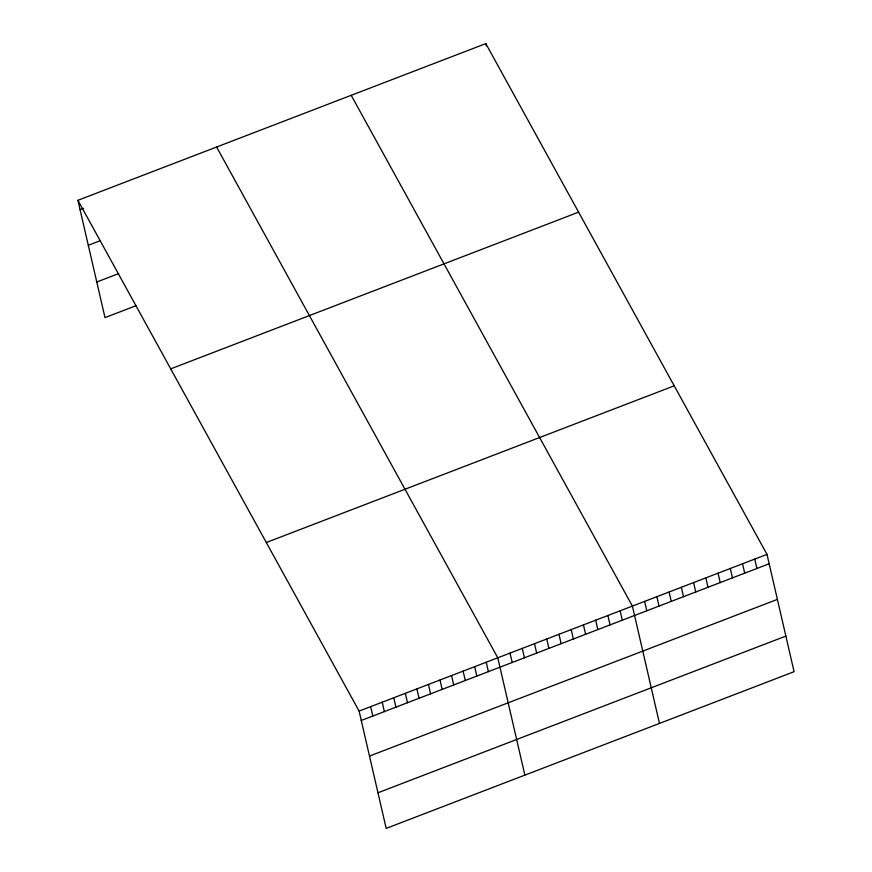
<?xml version="1.0" encoding="UTF-8"?>
<svg xmlns="http://www.w3.org/2000/svg" width="872" height="872" viewBox="0 0 872 872"><rect width="100%" height="100%" fill="white"/><g stroke="black" fill="none" stroke-linecap="round" stroke-linejoin="round"><path stroke-width="1.31" d="M77.913 200.298L485.813 43.6L767 554.385L794.087 671.702L386.187 828.4L359.101 711.083L77.913 200.298L105 317.615L136.206 305.625M80.082 209.683L83.549 208.354M88.301 245.305L99.866 240.857M96.781 281.994L118.734 273.557M170.705 368.856L578.605 212.158M266.309 542.526L674.209 385.827M359.101 711.083L767 554.385M361.27 720.468L769.169 563.77M369.488 756.089L777.388 599.391M377.958 792.779L785.857 636.08M351.209 95.31L632.396 606.095L659.472 723.411M216.605 147.019L497.781 657.804L524.868 775.121M754.76 559.094L756.929 568.479M742.53 563.792L744.699 573.177M730.289 568.49L732.458 577.874M718.048 573.187L720.218 582.572M705.819 577.896L707.977 587.281M693.578 582.594L695.747 591.979M681.337 587.292L683.506 596.677M669.107 592.001L671.266 601.386M656.867 596.699L659.036 606.084M644.626 601.397L646.795 610.782M620.156 610.803L622.325 620.188M485.813 43.6L486.358 45.944M607.915 615.501L610.084 624.886M595.685 620.199L597.843 629.584M583.444 624.908L585.613 634.282M571.204 629.606L573.373 638.991M558.974 634.304L561.132 643.689M546.733 639.002L548.902 648.387M534.492 643.71L536.662 653.095M522.263 648.408L524.421 657.793M510.022 653.106L512.191 662.491M486.227 662.251L488.396 671.636M474.673 666.688L476.842 676.073M463.108 671.124L465.277 680.509M451.554 675.571L453.723 684.956M440 680.007L442.169 689.392M428.446 684.444L430.605 693.829M416.881 688.891L419.05 698.276M405.327 693.327L407.497 702.712M393.773 697.764L395.932 707.148M382.209 702.211L384.378 711.596M370.655 706.647L372.824 716.032"/></g></svg>
